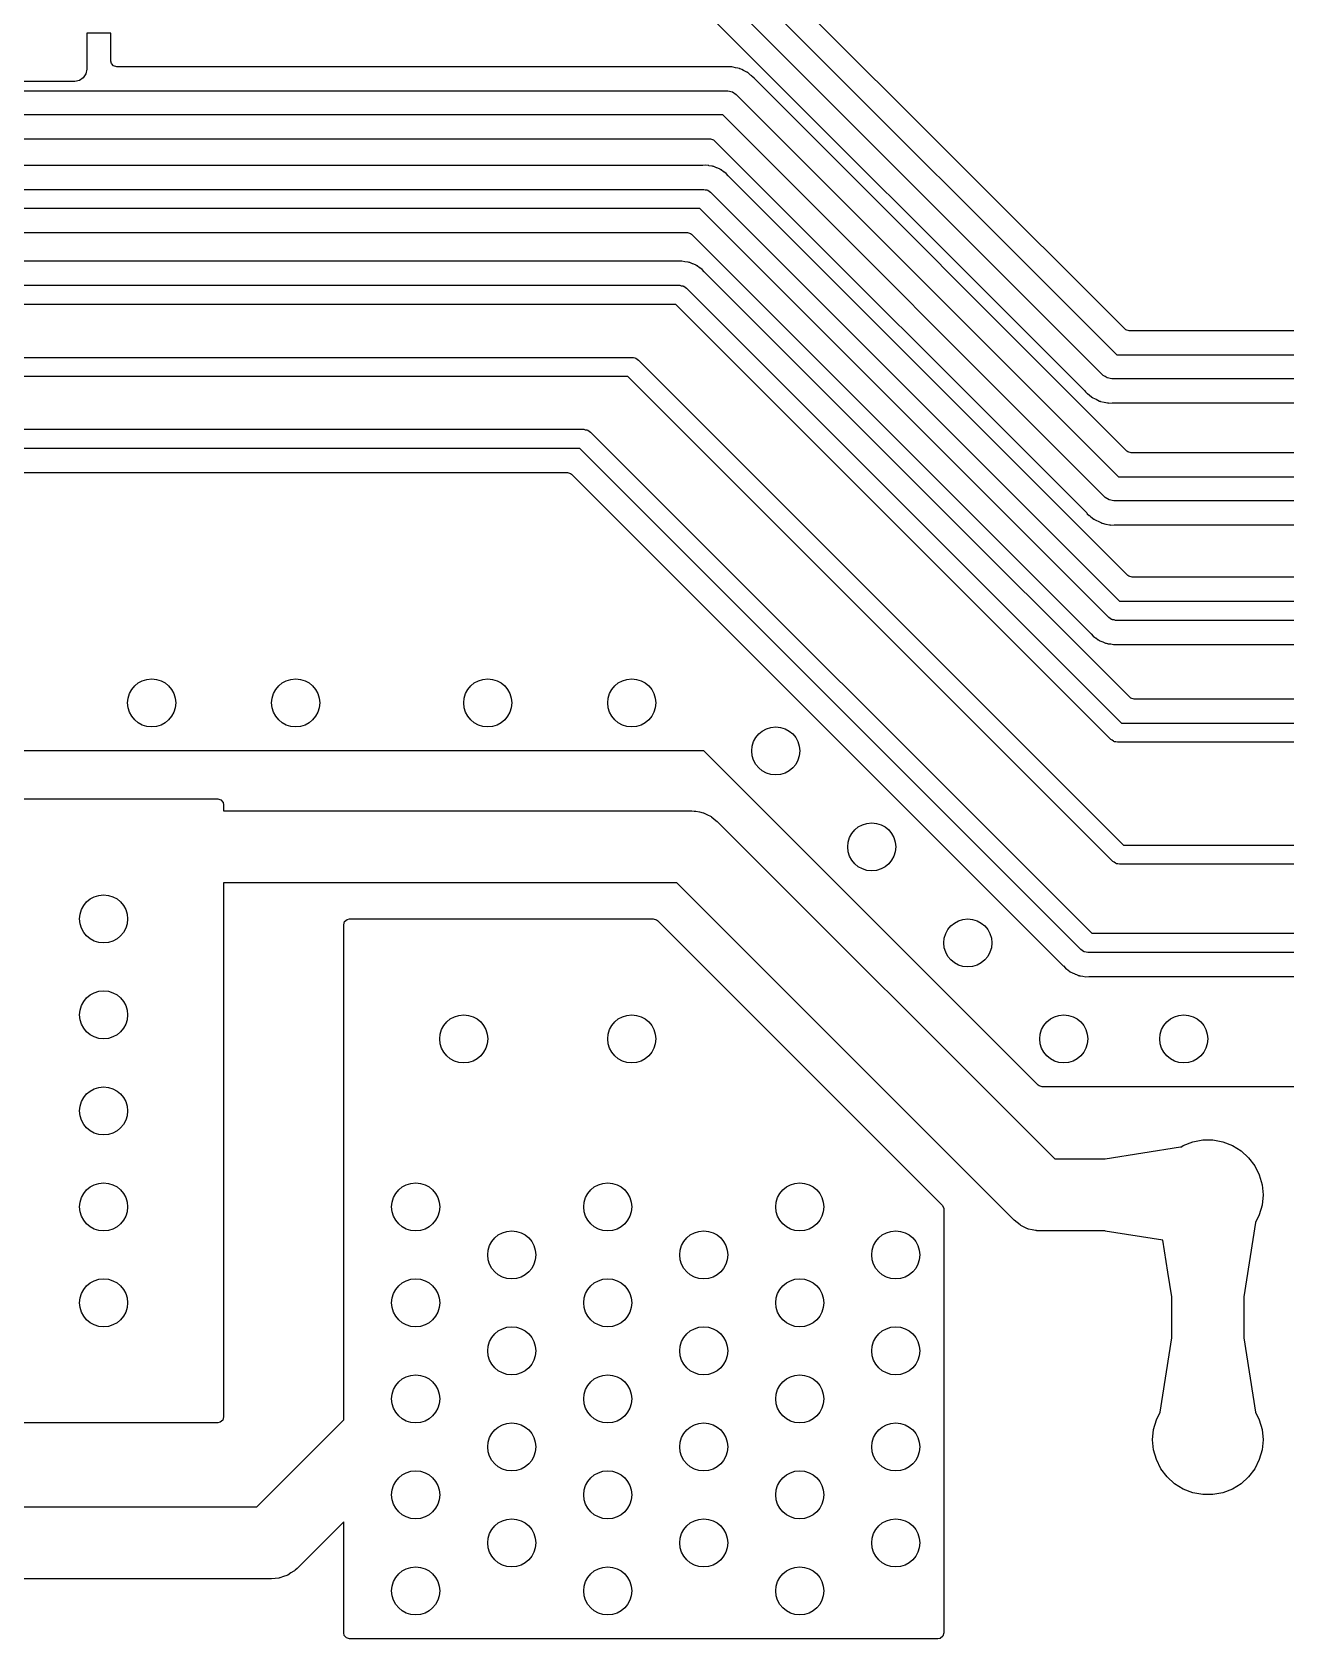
# Model space of a CAD drawing. Extents: x 0.1 to 11.5, y -4.3 to -1.1.
# Drawn here: x 9.666 to 10.694, y -3.11 to -1.792 of the extents above; entities that cross this region are included whole.
import ezdxf

# ---------------------------------------------------------------- set-up
doc = ezdxf.new("R2010")
doc.units = 0
doc.header["$MEASUREMENT"] = 0
doc.layers.add('BLACK', color=7, linetype='CONTINUOUS')

msp = doc.modelspace()

# ---------------------------------------------------------------- linework, layer by layer
at = {"layer": 'BLACK', "linetype": 'CONTINUOUS'}
for p, q in [((10.562, -2.036), (10.2061, -1.6801)), ((10.1904, -1.6923), (10.5553, -2.0571)), ((10.5442, -2.0739), (10.1794, -1.7091)), ((10.1727, -1.7302), (10.5285, -2.086)), ((9.7303, -1.7933), (9.7106, -1.7933)), ((9.7106, -1.7933), (9.7106, -1.8228)), ((9.7303, -1.816), (9.7303, -1.7933)), ((9.7308, -1.818), (9.7303, -1.816)), ((9.7326, -1.8201), (9.7308, -1.818)), ((9.7077, -1.8298), (9.7046, -1.8319)), ((9.7099, -1.8266), (9.7077, -1.8298)), ((9.7106, -1.8228), (9.7099, -1.8266)), ((9.7352, -1.8208), (9.7326, -1.8201)), ((10.2358, -1.8208), (9.7352, -1.8208)), ((10.2388, -1.8208), (10.2358, -1.8208)), ((10.2391, -1.8208), (10.2388, -1.8208)), ((10.2394, -1.8208), (10.2391, -1.8208)), ((10.2391, -1.8208), (10.2391, -1.8208)), ((10.2397, -1.8208), (10.2394, -1.8208)), ((10.2394, -1.8208), (10.2394, -1.8208)), ((10.2407, -1.8211), (10.2397, -1.8208)), ((10.2426, -1.8215), (10.2407, -1.8211)), ((10.2445, -1.8219), (10.2426, -1.8215)), ((10.2456, -1.8222), (10.2445, -1.8219)), ((10.2458, -1.8222), (10.2456, -1.8222)), ((10.2461, -1.8223), (10.2458, -1.8222)), ((10.2458, -1.8222), (10.2458, -1.8222)), ((10.2464, -1.8224), (10.2461, -1.8223)), ((10.2461, -1.8223), (10.2461, -1.8223)), ((10.2478, -1.8231), (10.2464, -1.8224)), ((10.2464, -1.8224), (10.2464, -1.8224)), ((10.2464, -1.8224), (10.2464, -1.8224)), ((10.2491, -1.8238), (10.2478, -1.8231)), ((10.2503, -1.8244), (10.2491, -1.8238)), ((10.2518, -1.8251), (10.2503, -1.8244)), ((10.2521, -1.8252), (10.2518, -1.8251)), ((10.2518, -1.8251), (10.2518, -1.8251)), ((10.2518, -1.8251), (10.2518, -1.8251)), ((10.2523, -1.8254), (10.2521, -1.8252)), ((10.2521, -1.8252), (10.2521, -1.8252)), ((10.2526, -1.8255), (10.2523, -1.8254)), ((10.2523, -1.8254), (10.2523, -1.8254)), ((10.2549, -1.8275), (10.2526, -1.8255)), ((10.2559, -1.8283), (10.2549, -1.8275)), ((10.256, -1.8284), (10.2559, -1.8283)), ((10.2561, -1.8285), (10.256, -1.8284)), ((10.2563, -1.8287), (10.2561, -1.8285)), ((10.2579, -1.83), (10.2563, -1.8287)), ((10.2581, -1.8303), (10.2579, -1.83)), ((10.2579, -1.83), (10.2579, -1.83)), ((10.2584, -1.8307), (10.2581, -1.8303)), ((10.2589, -1.8313), (10.2584, -1.8307)), ((10.5636, -2.136), (10.2589, -1.8313)), ((8.6655, -1.8406), (10.2362, -1.8406)), ((9.7008, -1.8327), (9.6299, -1.8327)), ((9.7046, -1.8319), (9.7008, -1.8327)), ((10.2362, -1.8406), (10.24, -1.8413)), ((10.24, -1.8413), (10.2432, -1.8434)), ((10.2432, -1.8434), (10.5568, -2.1571)), ((10.2321, -1.8602), (8.6614, -1.8602)), ((10.5458, -2.1739), (10.2321, -1.8602)), ((8.6618, -1.8799), (10.222, -1.8799)), ((10.222, -1.8799), (10.2246, -1.8807)), ((10.2246, -1.8807), (10.2254, -1.8814)), ((10.2254, -1.8814), (10.5301, -2.186)), ((10.2156, -1.9016), (8.2837, -1.9016)), ((10.2158, -1.9016), (10.2156, -1.9016)), ((10.2182, -1.9014), (10.2158, -1.9016)), ((10.2206, -1.9018), (10.2182, -1.9014)), ((10.2182, -1.9014), (10.2182, -1.9014)), ((10.2208, -1.9019), (10.2206, -1.9018)), ((10.2232, -1.9022), (10.2208, -1.9019)), ((10.2236, -1.9023), (10.2232, -1.9022)), ((10.2232, -1.9022), (10.2232, -1.9022)), ((10.2244, -1.9025), (10.2236, -1.9023)), ((10.2248, -1.9026), (10.2244, -1.9025)), ((10.227, -1.9036), (10.2248, -1.9026)), ((10.2272, -1.9037), (10.227, -1.9036)), ((10.2294, -1.9045), (10.2272, -1.9037)), ((10.2298, -1.9048), (10.2294, -1.9045)), ((10.2294, -1.9045), (10.2294, -1.9045)), ((10.2294, -1.9045), (10.2294, -1.9045)), ((10.2305, -1.9052), (10.2298, -1.9048)), ((10.2309, -1.9054), (10.2305, -1.9052)), ((10.2328, -1.9069), (10.2309, -1.9054)), ((10.2309, -1.9054), (10.2309, -1.9054)), ((10.2329, -1.907), (10.2328, -1.9069)), ((10.235, -1.9083), (10.2329, -1.907)), ((10.2366, -1.9102), (10.235, -1.9083)), ((10.235, -1.9083), (10.235, -1.9083)), ((10.235, -1.9083), (10.235, -1.9083)), ((10.2367, -1.9103), (10.2366, -1.9102)), ((10.4026, -2.0762), (10.2367, -1.9103)), ((6.5355, -1.9213), (10.2165, -1.9213)), ((10.2165, -1.9213), (10.2178, -1.9216)), ((10.2178, -1.9216), (10.2191, -1.9217)), ((10.2191, -1.9217), (10.2195, -1.9219)), ((10.2195, -1.9219), (10.22, -1.922)), ((10.22, -1.922), (10.221, -1.9229)), ((10.221, -1.9229), (10.2221, -1.9236)), ((10.2221, -1.9236), (10.5576, -2.2591)), ((10.2133, -1.937), (6.5323, -1.937)), ((10.5488, -2.2725), (10.2133, -1.937)), ((6.5332, -1.9567), (10.2031, -1.9567)), ((10.2031, -1.9567), (10.2057, -1.9575)), ((10.2057, -1.9575), (10.2065, -1.9581)), ((10.2065, -1.9581), (10.5342, -2.2858)), ((10.1959, -1.9803), (4.915, -1.9803)), ((10.1961, -1.9803), (10.1959, -1.9803)), ((10.1985, -1.9801), (10.1961, -1.9803)), ((10.2009, -1.9806), (10.1985, -1.9801)), ((10.1985, -1.9801), (10.1985, -1.9801)), ((10.2011, -1.9806), (10.2009, -1.9806)), ((10.2035, -1.9809), (10.2011, -1.9806)), ((10.2039, -1.981), (10.2035, -1.9809)), ((10.2035, -1.9809), (10.2035, -1.9809)), ((10.2047, -1.9813), (10.2039, -1.981)), ((10.2051, -1.9814), (10.2047, -1.9813)), ((10.2073, -1.9824), (10.2051, -1.9814)), ((10.2075, -1.9824), (10.2073, -1.9824)), ((10.2098, -1.9833), (10.2075, -1.9824)), ((10.2101, -1.9835), (10.2098, -1.9833)), ((10.2098, -1.9833), (10.2098, -1.9833)), ((10.2098, -1.9833), (10.2098, -1.9833)), ((10.2109, -1.9839), (10.2101, -1.9835)), ((10.2112, -1.9841), (10.2109, -1.9839)), ((10.2131, -1.9856), (10.2112, -1.9841)), ((10.2112, -1.9841), (10.2112, -1.9841)), ((10.2133, -1.9857), (10.2131, -1.9856)), ((10.2153, -1.9871), (10.2133, -1.9857)), ((10.2169, -1.9889), (10.2153, -1.9871)), ((10.2153, -1.9871), (10.2153, -1.9871)), ((10.2153, -1.9871), (10.2153, -1.9871)), ((10.217, -1.989), (10.2169, -1.9889)), ((10.3949, -2.1669), (10.217, -1.989)), ((4.9048, -2), (10.1969, -2)), ((10.1969, -2), (10.1981, -2.0003)), ((10.1981, -2.0003), (10.1995, -2.0004)), ((10.1995, -2.0004), (10.1998, -2.0007)), ((10.1998, -2.0007), (10.2003, -2.0008)), ((10.2003, -2.0008), (10.2013, -2.0016)), ((10.2013, -2.0016), (10.2024, -2.0023)), ((10.2024, -2.0023), (10.5592, -2.3591)), ((10.1936, -2.0157), (4.9016, -2.0157)), ((10.5503, -2.3725), (10.1936, -2.0157)), ((10.5628, -2.0366), (10.562, -2.036)), ((10.5654, -2.0374), (10.5628, -2.0366)), ((10.9129, -2.0374), (10.5654, -2.0374)), ((2.8938, -2.0591), (10.1575, -2.0591)), ((10.1575, -2.0591), (10.1588, -2.0593)), ((10.1588, -2.0593), (10.1601, -2.0595)), ((10.1601, -2.0595), (10.1605, -2.0597)), ((10.1605, -2.0597), (10.1609, -2.0598)), ((10.1609, -2.0598), (10.1619, -2.0607)), ((10.1619, -2.0607), (10.163, -2.0614)), ((10.163, -2.0614), (10.5607, -2.4591)), ((10.5553, -2.0571), (10.9182, -2.0571)), ((10.1542, -2.0748), (2.8906, -2.0748)), ((10.5519, -2.4725), (10.1542, -2.0748)), ((10.5643, -2.2379), (10.4026, -2.0762)), ((10.5456, -2.0748), (10.5442, -2.0739)), ((10.5442, -2.0739), (10.5442, -2.0739)), ((10.5474, -2.076), (10.5456, -2.0748)), ((10.5512, -2.0768), (10.5474, -2.076)), ((10.9183, -2.0768), (10.5512, -2.0768)), ((10.5512, -2.0768), (10.5512, -2.0768)), ((10.5285, -2.086), (10.529, -2.0866)), ((10.529, -2.0866), (10.5295, -2.0873)), ((10.5295, -2.0873), (10.5311, -2.0887)), ((10.5311, -2.0887), (10.5313, -2.0888)), ((10.5313, -2.0888), (10.5315, -2.089)), ((10.5315, -2.089), (10.5315, -2.089)), ((10.5315, -2.089), (10.5325, -2.0898)), ((10.5325, -2.0898), (10.5348, -2.0918)), ((10.5348, -2.0918), (10.5351, -2.0919)), ((10.5351, -2.0919), (10.5351, -2.0919)), ((10.5351, -2.0919), (10.5353, -2.0921)), ((10.5353, -2.0921), (10.5353, -2.0921)), ((10.5353, -2.0921), (10.5356, -2.0922)), ((10.5356, -2.0922), (10.5356, -2.0922)), ((10.5356, -2.0922), (10.5383, -2.0935)), ((10.5383, -2.0935), (10.541, -2.0949)), ((10.541, -2.0949), (10.541, -2.0949)), ((10.541, -2.0949), (10.5413, -2.095)), ((10.5413, -2.095), (10.5413, -2.095)), ((10.5413, -2.095), (10.5416, -2.0951)), ((10.5416, -2.0951), (10.5416, -2.0951)), ((10.5416, -2.0951), (10.5418, -2.0952)), ((10.5418, -2.0952), (10.5448, -2.0958)), ((10.5448, -2.0958), (10.5477, -2.0965)), ((10.5477, -2.0965), (10.5477, -2.0965)), ((10.5477, -2.0965), (10.548, -2.0965)), ((10.548, -2.0965), (10.548, -2.0965)), ((10.548, -2.0965), (10.5483, -2.0965)), ((10.5483, -2.0965), (10.5483, -2.0965)), ((10.5483, -2.0965), (10.5486, -2.0966)), ((10.5486, -2.0966), (10.5516, -2.0965)), ((10.5486, -2.0966), (10.5486, -2.0966)), ((10.5486, -2.0966), (10.5486, -2.0966)), ((10.5516, -2.0965), (10.9129, -2.0965)), ((1.0631, -2.1181), (10.1181, -2.1181)), ((10.1181, -2.1181), (10.1194, -2.1184)), ((10.1194, -2.1184), (10.1207, -2.1186)), ((10.1207, -2.1186), (10.1211, -2.1188)), ((10.1211, -2.1188), (10.1215, -2.1189)), ((10.1215, -2.1189), (10.1226, -2.1197)), ((10.1226, -2.1197), (10.1237, -2.1204)), ((10.1237, -2.1204), (10.5348, -2.5315)), ((10.1148, -2.1339), (1.0598, -2.1339)), ((10.5259, -2.5449), (10.1148, -2.1339)), ((10.5644, -2.1366), (10.5636, -2.136)), ((10.567, -2.1374), (10.5644, -2.1366)), ((10.9129, -2.1374), (10.567, -2.1374)), ((1.0607, -2.1536), (10.1047, -2.1536)), ((10.1047, -2.1536), (10.1073, -2.1543)), ((10.1073, -2.1543), (10.1081, -2.155)), ((10.1081, -2.155), (10.5114, -2.5582)), ((10.5568, -2.1571), (10.9182, -2.1571)), ((10.5659, -2.3379), (10.3949, -2.1669)), ((10.549, -2.176), (10.5458, -2.1739)), ((10.5301, -2.186), (10.5306, -2.1866)), ((10.5306, -2.1866), (10.5311, -2.1873)), ((10.5311, -2.1873), (10.5327, -2.1887)), ((10.5528, -2.1768), (10.549, -2.176)), ((10.9183, -2.1768), (10.5528, -2.1768)), ((10.5327, -2.1887), (10.5329, -2.1888)), ((10.5329, -2.1888), (10.5331, -2.189)), ((10.5331, -2.189), (10.5331, -2.189)), ((10.5331, -2.189), (10.5331, -2.189)), ((10.5331, -2.189), (10.5341, -2.1898)), ((10.5341, -2.1898), (10.5364, -2.1918)), ((10.5364, -2.1918), (10.5364, -2.1918)), ((10.5364, -2.1918), (10.5364, -2.1918)), ((10.5364, -2.1918), (10.5366, -2.1919)), ((10.5366, -2.1919), (10.5366, -2.1919)), ((10.5366, -2.1919), (10.5369, -2.1921)), ((10.5369, -2.1921), (10.5369, -2.1921)), ((10.5369, -2.1921), (10.5371, -2.1922)), ((10.5371, -2.1922), (10.5371, -2.1922)), ((10.5371, -2.1922), (10.5385, -2.1929)), ((10.5385, -2.1929), (10.5399, -2.1935)), ((10.5399, -2.1935), (10.5426, -2.1949)), ((10.5426, -2.1949), (10.5426, -2.1949)), ((10.5426, -2.1949), (10.5426, -2.1949)), ((10.5426, -2.1949), (10.5428, -2.195)), ((10.5428, -2.195), (10.5428, -2.195)), ((10.5428, -2.195), (10.5431, -2.1951)), ((10.5431, -2.1951), (10.5431, -2.1951)), ((10.5431, -2.1951), (10.5434, -2.1952)), ((10.5434, -2.1952), (10.5434, -2.1952)), ((10.5434, -2.1952), (10.5434, -2.1952)), ((10.5434, -2.1952), (10.5434, -2.1952)), ((10.5434, -2.1952), (10.5464, -2.1958)), ((10.5464, -2.1958), (10.5493, -2.1965)), ((10.5493, -2.1965), (10.5493, -2.1965)), ((10.5493, -2.1965), (10.5493, -2.1965)), ((10.5493, -2.1965), (10.5496, -2.1965)), ((10.5496, -2.1965), (10.5496, -2.1965)), ((10.5496, -2.1965), (10.5499, -2.1965)), ((10.5499, -2.1965), (10.5499, -2.1965)), ((10.5499, -2.1965), (10.5502, -2.1966)), ((10.5502, -2.1966), (10.5532, -2.1965)), ((10.5502, -2.1966), (10.5502, -2.1966)), ((10.5502, -2.1966), (10.5502, -2.1966)), ((10.5532, -2.1965), (10.9129, -2.1965)), ((10.5651, -2.2386), (10.5643, -2.2379)), ((10.5678, -2.2394), (10.5651, -2.2386)), ((10.9126, -2.2394), (10.5678, -2.2394)), ((10.5576, -2.2591), (10.9182, -2.2591)), ((10.5499, -2.2732), (10.5488, -2.2725)), ((10.5509, -2.274), (10.5499, -2.2732)), ((10.5514, -2.2741), (10.5509, -2.274)), ((10.5517, -2.2744), (10.5514, -2.2741)), ((10.553, -2.2745), (10.5517, -2.2744)), ((10.5543, -2.2748), (10.553, -2.2745)), ((10.9183, -2.2748), (10.5543, -2.2748)), ((10.5342, -2.2858), (10.5343, -2.2859)), ((10.5343, -2.2859), (10.5359, -2.2877)), ((10.5359, -2.2877), (10.5371, -2.2886)), ((10.5371, -2.2886), (10.5379, -2.2891)), ((10.5379, -2.2891), (10.538, -2.2892)), ((10.538, -2.2892), (10.54, -2.2907)), ((10.54, -2.2907), (10.54, -2.2907)), ((10.54, -2.2907), (10.5403, -2.2909)), ((10.5403, -2.2909), (10.5411, -2.2913)), ((10.5411, -2.2913), (10.5414, -2.2915)), ((10.5414, -2.2915), (10.5437, -2.2924)), ((10.5437, -2.2924), (10.5438, -2.2925)), ((10.5438, -2.2925), (10.545, -2.293)), ((10.545, -2.293), (10.5461, -2.2935)), ((10.5461, -2.2935), (10.5461, -2.2935)), ((10.5461, -2.2935), (10.5461, -2.2935)), ((10.5461, -2.2935), (10.5465, -2.2935)), ((10.5465, -2.2935), (10.5473, -2.2938)), ((10.5473, -2.2938), (10.5477, -2.2939)), ((10.5477, -2.2939), (10.5477, -2.2939)), ((10.5477, -2.2939), (10.5483, -2.294)), ((10.5483, -2.294), (10.5501, -2.2942)), ((10.5501, -2.2942), (10.5503, -2.2942)), ((10.5503, -2.2942), (10.5527, -2.2947)), ((10.5527, -2.2947), (10.5551, -2.2945)), ((10.5527, -2.2947), (10.5527, -2.2947)), ((10.5527, -2.2947), (10.5527, -2.2947)), ((10.5551, -2.2945), (10.5552, -2.2945)), ((10.5552, -2.2945), (10.9126, -2.2945)), ((10.5667, -2.3386), (10.5659, -2.3379)), ((10.5694, -2.3394), (10.5667, -2.3386)), ((10.9126, -2.3394), (10.5694, -2.3394)), ((10.5592, -2.3591), (10.9182, -2.3591)), ((10.2165, -2.3819), (1.5945, -2.3819)), ((10.4907, -2.6561), (10.2165, -2.3819)), ((10.5515, -2.3732), (10.5503, -2.3725)), ((10.5525, -2.374), (10.5515, -2.3732)), ((10.5529, -2.3741), (10.5525, -2.374)), ((10.5533, -2.3744), (10.5529, -2.3741)), ((10.5546, -2.3745), (10.5533, -2.3744)), ((10.5559, -2.3748), (10.5546, -2.3745)), ((10.9183, -2.3748), (10.5559, -2.3748)), ((9.3553, -2.4213), (9.818, -2.4213)), ((9.818, -2.4213), (9.8206, -2.422)), ((9.8206, -2.422), (9.8224, -2.4241)), ((9.8224, -2.4241), (9.8228, -2.4261)), ((9.8228, -2.4261), (9.8228, -2.4311)), ((9.8228, -2.4311), (10.2067, -2.4311)), ((10.2067, -2.4311), (10.2088, -2.4312)), ((10.2088, -2.4312), (10.2093, -2.4312)), ((10.2093, -2.4312), (10.2095, -2.4313)), ((10.2095, -2.4313), (10.2101, -2.4313)), ((10.2101, -2.4313), (10.213, -2.432)), ((10.213, -2.432), (10.216, -2.4326)), ((10.216, -2.4326), (10.2164, -2.4328)), ((10.2164, -2.4328), (10.2168, -2.4329)), ((10.2168, -2.4329), (10.2195, -2.4342)), ((10.2195, -2.4342), (10.2222, -2.4355)), ((10.2222, -2.4355), (10.2225, -2.4358)), ((10.2225, -2.4358), (10.2229, -2.436)), ((10.2229, -2.436), (10.2252, -2.4379)), ((10.2252, -2.4379), (10.2276, -2.4398)), ((10.2276, -2.4398), (10.5044, -2.7165)), ((10.5607, -2.4591), (10.9182, -2.4591)), ((10.553, -2.4732), (10.5519, -2.4725)), ((10.5541, -2.474), (10.553, -2.4732)), ((10.5545, -2.4741), (10.5541, -2.474)), ((10.5549, -2.4744), (10.5545, -2.4741)), ((10.5562, -2.4745), (10.5549, -2.4744)), ((10.5575, -2.4748), (10.5562, -2.4745)), ((10.9183, -2.4748), (10.5575, -2.4748)), ((10.1945, -2.4902), (9.8228, -2.4902)), ((9.8228, -2.4902), (9.8228, -2.9282)), ((10.4712, -2.7669), (10.1945, -2.4902)), ((9.9213, -2.5246), (9.922, -2.5219)), ((9.9213, -2.9307), (9.9213, -2.5246)), ((9.922, -2.5219), (9.9241, -2.5201)), ((9.9241, -2.5201), (9.9261, -2.5197)), ((9.9261, -2.5197), (10.1751, -2.5197)), ((10.1751, -2.5197), (10.1778, -2.5205)), ((10.1778, -2.5205), (10.1786, -2.5211)), ((10.1786, -2.5211), (10.412, -2.7545)), ((10.5348, -2.5315), (10.9567, -2.5315)), ((10.527, -2.5456), (10.5259, -2.5449)), ((10.5281, -2.5465), (10.527, -2.5456)), ((10.5285, -2.5466), (10.5281, -2.5465)), ((10.5289, -2.5468), (10.5285, -2.5466)), ((10.5302, -2.547), (10.5289, -2.5468)), ((10.5315, -2.5472), (10.5302, -2.547)), ((10.9295, -2.5472), (10.5315, -2.5472)), ((10.5114, -2.5582), (10.5115, -2.5583)), ((10.5115, -2.5583), (10.5131, -2.5602)), ((10.5131, -2.5602), (10.5143, -2.561)), ((10.5143, -2.561), (10.5151, -2.5616)), ((10.5151, -2.5616), (10.5152, -2.5616)), ((10.5152, -2.5616), (10.5171, -2.5631)), ((10.5171, -2.5631), (10.5171, -2.5631)), ((10.5171, -2.5631), (10.5175, -2.5633)), ((10.5175, -2.5633), (10.5183, -2.5637)), ((10.5183, -2.5637), (10.5186, -2.564)), ((10.5186, -2.564), (10.5203, -2.5646)), ((10.5203, -2.5646), (10.5209, -2.5648)), ((10.5209, -2.5648), (10.521, -2.5649)), ((10.521, -2.5649), (10.5222, -2.5654)), ((10.5222, -2.5654), (10.5232, -2.5659)), ((10.5232, -2.5659), (10.5232, -2.5659)), ((10.5232, -2.5659), (10.5232, -2.5659)), ((10.5232, -2.5659), (10.5236, -2.566)), ((10.5236, -2.566), (10.5245, -2.5662)), ((10.5245, -2.5662), (10.5248, -2.5663)), ((10.5248, -2.5663), (10.5248, -2.5663)), ((10.5248, -2.5663), (10.5255, -2.5664)), ((10.5255, -2.5664), (10.5273, -2.5666)), ((10.5273, -2.5666), (10.5274, -2.5667)), ((10.5274, -2.5667), (10.5298, -2.5671)), ((10.5298, -2.5671), (10.5323, -2.567)), ((10.5298, -2.5671), (10.5298, -2.5671)), ((10.5298, -2.5671), (10.5298, -2.5671)), ((10.5323, -2.567), (10.5324, -2.5669)), ((10.5324, -2.5669), (10.9167, -2.5669)), ((10.4915, -2.6567), (10.4907, -2.6561)), ((10.4941, -2.6575), (10.4915, -2.6567)), ((10.8268, -2.6575), (10.4941, -2.6575)), ((10.6175, -2.7025), (10.6257, -2.701)), ((10.6257, -2.701), (10.6341, -2.701)), ((10.6341, -2.701), (10.6423, -2.7025)), ((10.5457, -2.7165), (10.6074, -2.7067)), ((10.6074, -2.7067), (10.6077, -2.7068)), ((10.6077, -2.7068), (10.6097, -2.7055)), ((10.6097, -2.7055), (10.6175, -2.7025)), ((10.6423, -2.7025), (10.6501, -2.7055)), ((10.6501, -2.7055), (10.6572, -2.7099)), ((10.6572, -2.7099), (10.6634, -2.7156)), ((10.5044, -2.7165), (10.5455, -2.7165)), ((10.5455, -2.7165), (10.5457, -2.7165)), ((10.6634, -2.7156), (10.6684, -2.7222)), ((10.6684, -2.7222), (10.6721, -2.7297)), ((10.6721, -2.7297), (10.6744, -2.7377)), ((10.6744, -2.7377), (10.6752, -2.7461)), ((10.6744, -2.7544), (10.6721, -2.7624)), ((10.6752, -2.7461), (10.6744, -2.7544)), ((10.412, -2.7545), (10.4133, -2.7569)), ((10.4133, -2.7569), (10.4134, -2.7579)), ((10.4134, -2.7579), (10.4134, -3.1054)), ((10.4736, -2.7688), (10.4712, -2.7669)), ((10.6721, -2.7624), (10.669, -2.7686)), ((10.4759, -2.7707), (10.4736, -2.7688)), ((10.4763, -2.7709), (10.4759, -2.7707)), ((10.4766, -2.7712), (10.4763, -2.7709)), ((10.4793, -2.7725), (10.4766, -2.7712)), ((10.482, -2.7738), (10.4793, -2.7725)), ((10.4824, -2.7739), (10.482, -2.7738)), ((10.4828, -2.7741), (10.4824, -2.7739)), ((10.4858, -2.7747), (10.4828, -2.7741)), ((10.4887, -2.7754), (10.4858, -2.7747)), ((10.4893, -2.7754), (10.4887, -2.7754)), ((10.4896, -2.7755), (10.4893, -2.7754)), ((10.49, -2.7755), (10.4896, -2.7755)), ((10.4921, -2.7756), (10.49, -2.7755)), ((10.5456, -2.7756), (10.4921, -2.7756)), ((10.5457, -2.7757), (10.5456, -2.7756)), ((10.5931, -2.7831), (10.5457, -2.7757)), ((10.669, -2.7686), (10.6595, -2.8296)), ((10.5972, -2.8095), (10.5931, -2.7831)), ((10.6003, -2.8296), (10.5972, -2.8095)), ((10.6004, -2.8298), (10.6003, -2.8296)), ((10.6004, -2.8632), (10.6004, -2.8298)), ((10.6595, -2.8296), (10.6594, -2.8297)), ((10.6594, -2.8297), (10.6594, -2.8632)), ((10.5908, -2.9243), (10.6003, -2.8633)), ((10.6003, -2.8633), (10.6004, -2.8632)), ((10.6594, -2.8632), (10.6595, -2.8633)), ((10.6595, -2.8633), (10.669, -2.9243)), ((10.5877, -2.9305), (10.5908, -2.9243)), ((10.669, -2.9243), (10.6721, -2.9305)), ((9.818, -2.9331), (9.5482, -2.9331)), ((9.82, -2.9326), (9.818, -2.9331)), ((9.8221, -2.9308), (9.82, -2.9326)), ((9.8228, -2.9282), (9.8221, -2.9308)), ((9.85, -3.002), (9.9213, -2.9307)), ((10.5846, -2.9469), (10.5854, -2.9385)), ((10.5854, -2.9385), (10.5877, -2.9305)), ((10.6721, -2.9305), (10.6744, -2.9385)), ((10.6744, -2.9385), (10.6752, -2.9469)), ((10.5854, -2.9552), (10.5846, -2.9469)), ((10.6752, -2.9469), (10.6744, -2.9552)), ((10.5877, -2.9632), (10.5854, -2.9552)), ((10.5914, -2.9707), (10.5877, -2.9632)), ((10.6721, -2.9632), (10.6684, -2.9707)), ((10.6744, -2.9552), (10.6721, -2.9632)), ((10.5965, -2.9774), (10.5914, -2.9707)), ((10.6026, -2.983), (10.5965, -2.9774)), ((10.6634, -2.9774), (10.6572, -2.983)), ((10.6684, -2.9707), (10.6634, -2.9774)), ((10.6097, -2.9874), (10.6026, -2.983)), ((10.6175, -2.9904), (10.6097, -2.9874)), ((10.6257, -2.9919), (10.6175, -2.9904)), ((10.6423, -2.9904), (10.6341, -2.9919)), ((10.6501, -2.9874), (10.6423, -2.9904)), ((10.6572, -2.983), (10.6501, -2.9874)), ((9.461, -3.002), (9.85, -3.002)), ((10.6341, -2.9919), (10.6257, -2.9919)), ((9.9213, -3.0142), (9.8831, -3.0524)), ((9.9213, -3.1054), (9.9213, -3.0142)), ((9.878, -3.0562), (9.8755, -3.0579)), ((9.8805, -3.0547), (9.878, -3.0562)), ((9.881, -3.0543), (9.8805, -3.0547)), ((9.8812, -3.0541), (9.881, -3.0543)), ((9.8815, -3.0538), (9.8812, -3.0541)), ((9.8831, -3.0524), (9.8815, -3.0538)), ((9.8622, -3.061), (9.4488, -3.061)), ((9.8652, -3.0607), (9.8622, -3.061)), ((9.8682, -3.0604), (9.8652, -3.0607)), ((9.8686, -3.0603), (9.8682, -3.0604)), ((9.869, -3.0602), (9.8686, -3.0603)), ((9.8718, -3.0592), (9.869, -3.0602)), ((9.8747, -3.0583), (9.8718, -3.0592)), ((9.8751, -3.058), (9.8747, -3.0583)), ((9.8755, -3.0579), (9.8751, -3.058)), ((9.9217, -3.1074), (9.9213, -3.1054)), ((9.9235, -3.1095), (9.9217, -3.1074)), ((9.9261, -3.1102), (9.9235, -3.1095)), ((10.4085, -3.1102), (9.9261, -3.1102)), ((10.4105, -3.1098), (10.4085, -3.1102)), ((10.4126, -3.108), (10.4105, -3.1098)), ((10.4134, -3.1054), (10.4126, -3.108))]:
    msp.add_line(p, q, dxfattribs=at)
at = {"layer": 'BLACK'}
for centre in [(9.7638, -2.3425), (9.8819, -2.3425), (10.0394, -2.3425), (10.1575, -2.3425), (10.2756, -2.3819), (10.3543, -2.4606), (9.7244, -2.5197), (10.4331, -2.5394), (9.7244, -2.5984), (10.0197, -2.6181), (10.1575, -2.6181), (10.5118, -2.6181), (10.6102, -2.6181), (9.7244, -2.6772), (9.7244, -2.7559), (9.9803, -2.7559), (10.1378, -2.7559), (10.2953, -2.7559), (10.0591, -2.7953), (10.2165, -2.7953), (10.374, -2.7953), (9.7244, -2.8346), (9.9803, -2.8346), (10.1378, -2.8346), (10.2953, -2.8346), (10.0591, -2.874), (10.2165, -2.874), (10.374, -2.874), (9.9803, -2.9134), (10.1378, -2.9134), (10.2953, -2.9134), (10.0591, -2.9528), (10.2165, -2.9528), (10.374, -2.9528), (9.9803, -2.9921), (10.1378, -2.9921), (10.2953, -2.9921), (10.0591, -3.0315), (10.2165, -3.0315), (10.374, -3.0315), (9.9803, -3.0709), (10.1378, -3.0709), (10.2953, -3.0709)]:
    msp.add_circle(centre, 0.0197, dxfattribs=at)

doc.saveas('drawing.dxf')
